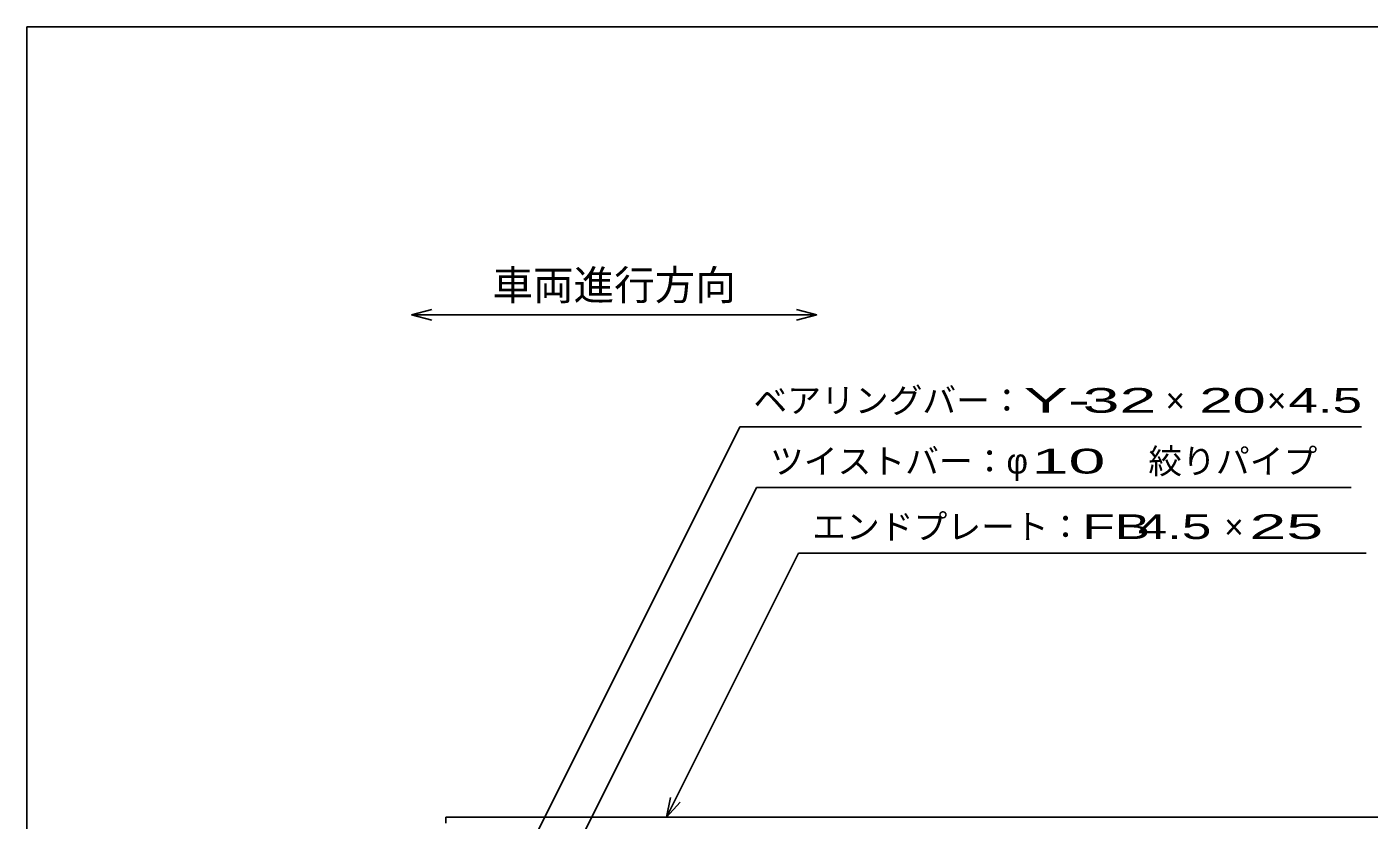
# Model space of a CAD drawing. Units: millimetres, scale not verified. Extents: x -1820 to 1724, y -1285 to 1059.
# Drawn here: x -1736 to -743, y 472 to 1059 of the extents above; entities that cross this region are included whole.
import ezdxf
from ezdxf.enums import TextEntityAlignment as Align

# ---------------------------------------------------------------- set-up
doc = ezdxf.new("R2010")
doc.units = ezdxf.units.MM
doc.header["$LTSCALE"] = 10
for name, color, linetype, lineweight in [('0_2', 150, 'Continuous', 25), ('16', 3, 'Continuous', 25), ('22', 2, 'Continuous', 25)]:
    doc.layers.add(name, color=color, linetype=linetype, lineweight=lineweight)
doc.styles.add('ベクトル', font='')
doc.styles.get('ベクトル').set_extended_font_data('ベクトル')

msp = doc.modelspace()

# ---------------------------------------------------------------- linework, layer by layer
at = {"layer": '0_2'}
for p, q in [((-1736, -1141), (-1736, 1059)), ((-1736, 1059), (1724, 1059))]:
    msp.add_line(p, q, dxfattribs=at)
at = {"layer": '0_2', "color": 4}
for p, q in [((-1451.33, 845.83), (-1436.33, 849.83)), ((-1436.33, 841.83), (-1451.33, 845.83)), ((-1451.33, 845.83), (-1151.33, 845.83)), ((-1151.33, 845.83), (-1166.33, 849.83)), ((-1166.33, 841.83), (-1151.33, 845.83))]:
    msp.add_line(p, q, dxfattribs=at)
at = {"layer": '16'}
for p, q in [((-1426, 474), (-430, 474)), ((-1426, 469.5), (-1426, 474))]:
    msp.add_line(p, q, dxfattribs=at)
at = {"layer": '22', "color": 4}
for p, q in [((-1406, 367.5), (-1208.25, 763)), ((-1208.25, 763), (-748.25, 763)), ((-1346.25, 417.5), (-1196, 718)), ((-1196, 718), (-756, 718)), ((-1262.55, 474), (-1164.8, 669.5)), ((-1164.8, 669.5), (-744.8, 669.5)), ((-1262.55, 474), (-1259.55, 488.6)), ((-1262.55, 474), (-1252.55, 485))]:
    msp.add_line(p, q, dxfattribs=at)

# ---------------------------------------------------------------- texts
at = {"layer": '0_2', "color": 2, "style": 'ベクトル'}
msp.add_text('車両進行方向', height=21.99, dxfattribs=at).set_placement((-1391.33, 867.83), align=Align.MIDDLE_LEFT)
at = {"layer": '22', "style": 'ベクトル'}
for s, p in [('ベアリングバー：', (-1198.25, 782.5)), ('×', (-893.25, 782.5)), ('×', (-818.25, 782.5)), ('ツイストバー：', (-1186, 737.5)), ('絞りパイプ', (-906, 737.5)), ('φ', (-1011, 737.5)), ('エンドプレート：', (-1154.8, 689)), ('×', (-849.8, 689))]:
    msp.add_text(s, height=18.33, dxfattribs=at).set_placement(p, align=Align.MIDDLE_LEFT)
for s, width, p in [('Y-', 2, (-998.25, 782.5)), (' 32 ', 2, (-968.25, 782.5)), ('20', 1.8, (-868.25, 782.5)), (' 4.5 ', 1.6, (-813.25, 782.5)), (' 10 ', 2, (-1006, 737.5)), ('FB', 1.6, (-954.8, 689)), (' 4.5 ', 1.6, (-924.8, 689)), (' 25 ', 2, (-844.8, 689))]:
    msp.add_text(s, height=18.33, dxfattribs=dict(at, width=width)).set_placement(p, align=Align.MIDDLE_LEFT)

doc.saveas('drawing.dxf')
